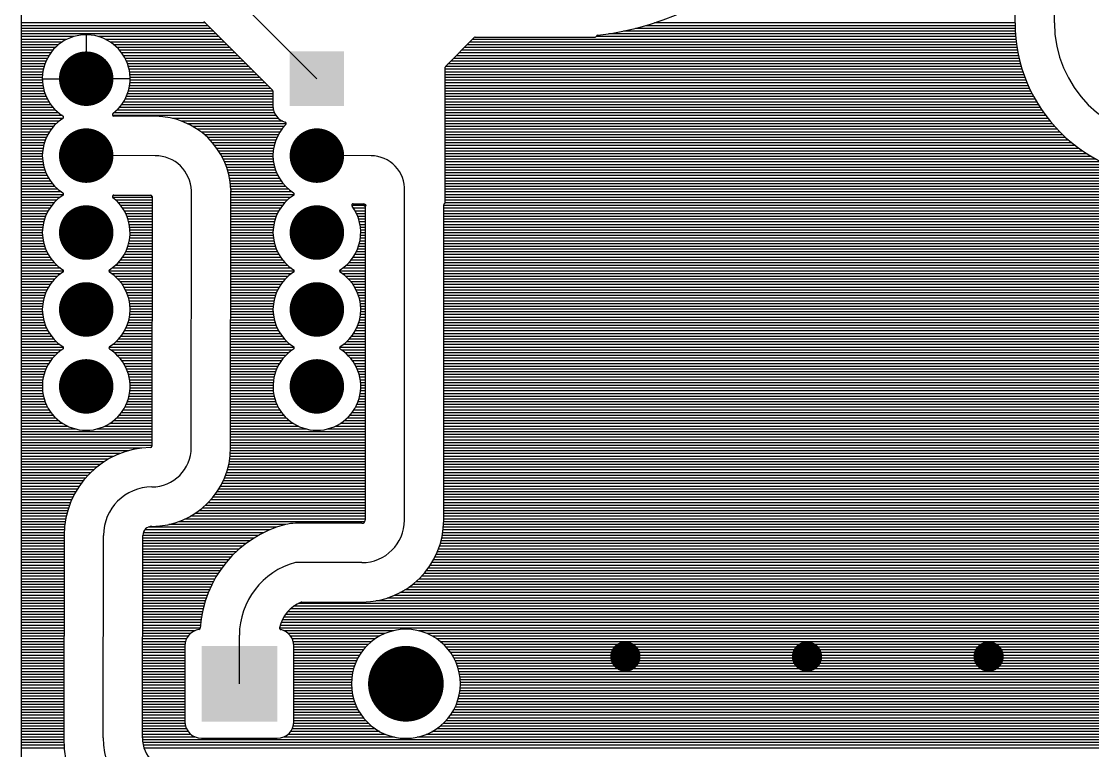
# Model space of a CAD drawing. Extents: x 295 to 953, y 10 to 290.
# Drawn here: x 600.7 to 664.4, y 104.2 to 147.5 of the extents above; entities that cross this region are included whole.
import ezdxf

# ---------------------------------------------------------------- set-up
doc = ezdxf.new("R2010")
doc.units = 0
doc.header["$LTSCALE"] = 5
doc.header["$MEASUREMENT"] = 0
doc.layers.get('0').update_dxf_attribs({"linetype": 'CONTINUOUS', "lineweight": 25})
doc.layers.add('BOTTOM_PHO', color=2, linetype='CONTINUOUS')

msp = doc.modelspace()

# ---------------------------------------------------------------- linework, layer by layer
for points, const_width in [([(605.33, 144.144, -1), (603.71, 144.144, -1)], 1.62), ([(605.33, 139.572, -1), (603.71, 139.572, -1)], 1.62), ([(619.046, 139.572, -1), (617.426, 139.572, -1)], 1.62), ([(605.33, 135, -1), (603.71, 135, -1)], 1.62), ([(619.046, 135, -1), (617.426, 135, -1)], 1.62), ([(621.144, 136.62, -1), (621.054, 136.62, -1)], 0.09), ([(605.33, 130.428, -1), (603.71, 130.428, -1)], 1.62), ([(619.046, 130.428, -1), (617.426, 130.428, -1)], 1.62), ([(605.33, 125.856, -1), (603.71, 125.856, -1)], 1.62), ([(619.046, 125.856, -1), (617.426, 125.856, -1)], 1.62), ([(624.653, 108.18, -1), (622.403, 108.18, -1)], 2.25), ([(637.028, 109.8, -1), (636.128, 109.8, -1)], 0.9), ([(647.828, 109.8, -1), (646.928, 109.8, -1)], 0.9), ([(658.628, 109.8, -1), (657.728, 109.8, -1)], 0.9)]:
    msp.add_lwpolyline(points, format="xyb", close=True, dxfattribs=dict(const_width=const_width))
for points in [[(616.616, 145.764), (616.616, 142.524), (619.856, 145.764), (619.856, 142.524)], [(611.378, 110.43), (611.378, 105.93), (615.878, 110.43), (615.878, 105.93)]]:
    msp.add_solid(points)
at = {"layer": 'BOTTOM_PHO', "color": 7}
for p, q in [((600.668, 95.475), (600.668, 245.4)), ((659.745, 222.48), (659.745, 147.472)), ((662.085, 147.472), (662.085, 222.48)), ((618.236, 144.144), (613.178, 149.202)), ((611.615, 147.455), (600.668, 147.455)), ((611.777, 147.293), (600.668, 147.293)), ((611.939, 147.131), (600.668, 147.131)), ((611.523, 147.547), (615.599, 143.471)), ((659.752, 147.131), (637.179, 147.131)), ((659.747, 147.293), (637.776, 147.293)), ((659.745, 147.455), (638.302, 147.455)), ((612.101, 146.969), (600.668, 146.969)), ((612.263, 146.807), (600.668, 146.807)), ((603.774, 146.645), (600.668, 146.645)), ((604.52, 146.754), (604.52, 145.764)), ((612.425, 146.645), (605.265, 146.645)), ((625.894, 144.889), (627.588, 146.584)), ((627.652, 146.61), (634.778, 146.61)), ((659.782, 146.645), (634.849, 146.645)), ((659.769, 146.807), (635.575, 146.807)), ((659.759, 146.969), (636.474, 146.969)), ((603.362, 146.483), (600.668, 146.483)), ((603.08, 146.321), (600.668, 146.321)), ((602.861, 146.159), (600.668, 146.159)), ((602.682, 145.997), (600.668, 145.997)), ((612.587, 146.483), (605.677, 146.483)), ((612.749, 146.321), (605.959, 146.321)), ((612.911, 146.159), (606.178, 146.159)), ((613.073, 145.997), (606.357, 145.997)), ((659.864, 145.997), (627.002, 145.997)), ((659.839, 146.159), (627.164, 146.159)), ((659.817, 146.321), (627.326, 146.321)), ((659.798, 146.483), (627.488, 146.483)), ((602.532, 145.835), (600.668, 145.835)), ((602.405, 145.673), (600.668, 145.673)), ((602.296, 145.511), (600.668, 145.511)), ((602.205, 145.349), (600.668, 145.349)), ((613.235, 145.835), (606.507, 145.835)), ((613.397, 145.673), (606.635, 145.673)), ((613.559, 145.511), (606.743, 145.511)), ((613.721, 145.349), (606.835, 145.349)), ((659.993, 145.349), (626.354, 145.349)), ((659.956, 145.511), (626.516, 145.511)), ((659.922, 145.673), (626.678, 145.673)), ((659.891, 145.835), (626.84, 145.835)), ((602.127, 145.187), (600.668, 145.187)), ((602.063, 145.025), (600.668, 145.025)), ((602.011, 144.863), (600.668, 144.863)), ((601.97, 144.701), (600.668, 144.701)), ((613.883, 145.187), (606.912, 145.187)), ((614.045, 145.025), (606.976, 145.025)), ((614.207, 144.863), (607.028, 144.863)), ((614.369, 144.701), (607.069, 144.701)), ((625.868, 136.8), (625.868, 144.825)), ((660.171, 144.701), (625.868, 144.701)), ((660.122, 144.863), (625.876, 144.863)), ((660.075, 145.025), (626.03, 145.025)), ((660.032, 145.187), (626.192, 145.187)), ((601.94, 144.539), (600.668, 144.539)), ((601.92, 144.377), (600.668, 144.377)), ((601.911, 144.215), (600.668, 144.215)), ((601.911, 144.053), (600.668, 144.053)), ((601.91, 144.144), (602.9, 144.144)), ((607.13, 144.144), (606.14, 144.144)), ((614.531, 144.539), (607.099, 144.539)), ((614.693, 144.377), (607.119, 144.377)), ((615.017, 144.053), (607.128, 144.053)), ((614.855, 144.215), (607.129, 144.215)), ((660.223, 144.539), (625.868, 144.539)), ((660.279, 144.377), (625.868, 144.377)), ((660.339, 144.215), (625.868, 144.215)), ((660.402, 144.053), (625.868, 144.053)), ((601.922, 143.891), (600.668, 143.891)), ((601.943, 143.729), (600.668, 143.729)), ((601.974, 143.567), (600.668, 143.567)), ((602.016, 143.405), (600.668, 143.405)), ((615.626, 143.405), (607.023, 143.405)), ((615.503, 143.567), (607.065, 143.567)), ((615.341, 143.729), (607.096, 143.729)), ((615.179, 143.891), (607.117, 143.891)), ((615.626, 143.407), (615.626, 142.524)), ((660.468, 143.891), (625.868, 143.891)), ((660.538, 143.729), (625.868, 143.729)), ((660.612, 143.567), (625.868, 143.567)), ((660.689, 143.405), (625.868, 143.405)), ((602.07, 143.243), (600.668, 143.243)), ((602.136, 143.081), (600.668, 143.081)), ((602.215, 142.919), (600.668, 142.919)), ((602.308, 142.757), (600.668, 142.757)), ((615.626, 142.757), (606.731, 142.757)), ((615.626, 142.919), (606.824, 142.919)), ((615.626, 143.081), (606.903, 143.081)), ((615.626, 143.243), (606.969, 143.243)), ((660.771, 143.243), (625.868, 143.243)), ((660.856, 143.081), (625.868, 143.081)), ((660.946, 142.919), (625.868, 142.919)), ((661.04, 142.757), (625.868, 142.757)), ((602.419, 142.595), (600.668, 142.595)), ((602.548, 142.433), (600.668, 142.433)), ((602.701, 142.271), (600.668, 142.271)), ((602.885, 142.109), (600.668, 142.109)), ((615.717, 142.109), (606.154, 142.109)), ((615.658, 142.271), (606.338, 142.271)), ((615.63, 142.433), (606.491, 142.433)), ((615.626, 142.595), (606.62, 142.595)), ((661.138, 142.595), (625.868, 142.595)), ((661.242, 142.433), (625.868, 142.433)), ((661.35, 142.271), (625.868, 142.271)), ((661.463, 142.109), (625.868, 142.109)), ((603.11, 141.947), (600.668, 141.947)), ((603.136, 141.785), (600.668, 141.785)), ((602.906, 141.623), (600.668, 141.623)), ((602.719, 141.461), (600.668, 141.461)), ((615.811, 141.947), (606.088, 141.947)), ((608.618, 141.907), (606.161, 141.91)), ((608.618, 141.907), (608.618, 141.907)), ((615.956, 141.785), (609.656, 141.785)), ((616.204, 141.623), (610.189, 141.623)), ((616.415, 141.461), (610.569, 141.461)), ((661.581, 141.947), (625.868, 141.947)), ((661.705, 141.785), (625.868, 141.785)), ((661.834, 141.623), (625.868, 141.623)), ((661.97, 141.461), (625.868, 141.461)), ((602.563, 141.299), (600.668, 141.299)), ((602.431, 141.137), (600.668, 141.137)), ((602.319, 140.975), (600.668, 140.975)), ((602.224, 140.813), (600.668, 140.813)), ((616.279, 141.299), (610.875, 141.299)), ((616.147, 141.137), (611.133, 141.137)), ((616.035, 140.975), (611.358, 140.975)), ((615.94, 140.813), (611.557, 140.813)), ((662.112, 141.299), (625.868, 141.299)), ((662.262, 141.137), (625.868, 141.137)), ((662.418, 140.975), (625.868, 140.975)), ((662.583, 140.813), (625.868, 140.813)), ((602.143, 140.651), (600.668, 140.651)), ((602.076, 140.489), (600.668, 140.489)), ((602.021, 140.327), (600.668, 140.327)), ((601.978, 140.165), (600.668, 140.165)), ((615.859, 140.651), (611.735, 140.651)), ((615.792, 140.489), (611.895, 140.489)), ((615.737, 140.327), (612.04, 140.327)), ((615.694, 140.165), (612.172, 140.165)), ((662.756, 140.651), (625.868, 140.651)), ((662.938, 140.489), (625.868, 140.489)), ((663.131, 140.327), (625.868, 140.327)), ((663.334, 140.165), (625.868, 140.165)), ((601.945, 140.003), (600.668, 140.003)), ((601.923, 139.841), (600.668, 139.841)), ((601.912, 139.679), (600.668, 139.679)), ((601.91, 139.517), (600.668, 139.517)), ((608.615, 139.567), (604.52, 139.572)), ((615.661, 140.003), (612.292, 140.003)), ((615.639, 139.841), (612.401, 139.841)), ((615.628, 139.679), (612.5, 139.679)), ((615.626, 139.517), (612.591, 139.517)), ((621.459, 139.56), (618.236, 139.572)), ((663.551, 140.003), (625.868, 140.003)), ((663.781, 139.841), (625.868, 139.841)), ((664.027, 139.679), (625.868, 139.679)), ((664.292, 139.517), (625.868, 139.517)), ((601.919, 139.355), (600.668, 139.355)), ((601.937, 139.193), (600.668, 139.193)), ((601.966, 139.031), (600.668, 139.031)), ((602.006, 138.869), (600.668, 138.869)), ((615.635, 139.355), (612.673, 139.355)), ((615.653, 139.193), (612.747, 139.193)), ((615.682, 139.031), (612.813, 139.031)), ((615.722, 138.869), (612.872, 138.869)), ((664.579, 139.355), (625.868, 139.355)), ((664.892, 139.193), (625.868, 139.193)), ((665.238, 139.031), (625.868, 139.031)), ((665.627, 138.869), (625.868, 138.869)), ((602.057, 138.707), (600.668, 138.707)), ((602.12, 138.545), (600.668, 138.545)), ((602.196, 138.383), (600.668, 138.383)), ((602.286, 138.221), (600.668, 138.221)), ((615.773, 138.707), (612.924, 138.707)), ((615.836, 138.545), (612.97, 138.545)), ((615.912, 138.383), (613.009, 138.383)), ((616.002, 138.221), (613.042, 138.221)), ((666.077, 138.707), (625.868, 138.707)), ((666.623, 138.545), (625.868, 138.545)), ((667.357, 138.383), (625.868, 138.383)), ((723.531, 138.221), (625.868, 138.221)), ((602.393, 138.059), (600.668, 138.059)), ((602.518, 137.897), (600.668, 137.897)), ((602.665, 137.735), (600.668, 137.735)), ((602.841, 137.573), (600.668, 137.573)), ((616.109, 138.059), (613.069, 138.059)), ((616.234, 137.897), (613.09, 137.897)), ((616.381, 137.735), (613.105, 137.735)), ((616.557, 137.573), (613.114, 137.573)), ((724.296, 138.059), (625.868, 138.059)), ((724.762, 137.897), (625.868, 137.897)), ((725.122, 137.735), (625.868, 137.735)), ((725.422, 137.573), (625.868, 137.573)), ((603.055, 137.411), (600.668, 137.411)), ((603.165, 137.249), (600.668, 137.249)), ((602.953, 137.087), (600.668, 137.087)), ((608.435, 137.087), (606.093, 137.087)), ((606.166, 137.23), (608.345, 137.228)), ((608.435, 137.138), (608.429, 122.306)), ((608.435, 137.138), (608.435, 137.138)), ((610.769, 122.223), (610.775, 137.479)), ((613.109, 122.222), (613.115, 137.478)), ((613.114, 137.559), (613.115, 137.479)), ((613.115, 137.478), (613.115, 137.479)), ((613.115, 137.478), (613.115, 137.478)), ((616.771, 137.411), (613.115, 137.411)), ((616.881, 137.249), (613.115, 137.249)), ((616.669, 137.087), (613.115, 137.087)), ((623.438, 117.9), (623.439, 137.472)), ((725.681, 137.411), (625.868, 137.411)), ((725.91, 137.249), (625.868, 137.249)), ((726.114, 137.087), (625.868, 137.087)), ((602.757, 136.925), (600.668, 136.925)), ((602.595, 136.763), (600.668, 136.763)), ((602.459, 136.601), (600.668, 136.601)), ((602.342, 136.439), (600.668, 136.439)), ((608.435, 136.925), (606.282, 136.925)), ((608.435, 136.763), (606.444, 136.763)), ((608.435, 136.601), (606.581, 136.601)), ((608.435, 136.439), (606.697, 136.439)), ((616.473, 136.925), (613.115, 136.925)), ((616.311, 136.763), (613.115, 136.763)), ((616.175, 136.601), (613.115, 136.601)), ((616.058, 136.439), (613.115, 136.439)), ((621.099, 136.601), (620.308, 136.601)), ((620.396, 136.71), (621.009, 136.71)), ((621.099, 136.439), (620.413, 136.439)), ((621.099, 136.62), (621.098, 117.9)), ((625.778, 117.9), (625.779, 136.645)), ((726.62, 136.601), (625.779, 136.601)), ((726.761, 136.439), (625.779, 136.439)), ((726.467, 136.763), (625.86, 136.763)), ((726.299, 136.925), (625.868, 136.925)), ((602.244, 136.277), (600.668, 136.277)), ((602.16, 136.115), (600.668, 136.115)), ((602.09, 135.953), (600.668, 135.953)), ((602.032, 135.791), (600.668, 135.791)), ((608.435, 136.277), (606.796, 136.277)), ((608.435, 136.115), (606.879, 136.115)), ((608.435, 135.953), (606.949, 135.953)), ((608.435, 135.791), (607.007, 135.791)), ((615.96, 136.277), (613.115, 136.277)), ((615.876, 136.115), (613.115, 136.115)), ((615.806, 135.953), (613.115, 135.953)), ((615.748, 135.791), (613.115, 135.791)), ((621.099, 136.277), (620.512, 136.277)), ((621.099, 136.115), (620.595, 136.115)), ((621.099, 135.953), (620.665, 135.953)), ((621.099, 135.791), (620.723, 135.791)), ((726.89, 136.277), (625.779, 136.277)), ((727.009, 136.115), (625.779, 136.115)), ((727.119, 135.953), (625.779, 135.953)), ((727.219, 135.791), (625.779, 135.791)), ((601.987, 135.629), (600.668, 135.629)), ((601.952, 135.467), (600.668, 135.467)), ((601.927, 135.305), (600.668, 135.305)), ((601.913, 135.143), (600.668, 135.143)), ((608.435, 135.629), (607.053, 135.629)), ((608.435, 135.467), (607.087, 135.467)), ((608.434, 135.305), (607.112, 135.305)), ((608.434, 135.143), (607.126, 135.143)), ((615.629, 135.143), (613.114, 135.143)), ((615.703, 135.629), (613.115, 135.629)), ((615.668, 135.467), (613.115, 135.467)), ((615.643, 135.305), (613.115, 135.305)), ((621.099, 135.629), (620.769, 135.629)), ((621.099, 135.467), (620.803, 135.467)), ((621.099, 135.305), (620.828, 135.305)), ((621.099, 135.143), (620.842, 135.143)), ((727.312, 135.629), (625.779, 135.629)), ((727.396, 135.467), (625.779, 135.467)), ((727.474, 135.305), (625.779, 135.305)), ((727.545, 135.143), (625.779, 135.143)), ((601.91, 134.981), (600.668, 134.981)), ((601.916, 134.819), (600.668, 134.819)), ((601.932, 134.657), (600.668, 134.657)), ((601.959, 134.495), (600.668, 134.495)), ((608.434, 134.495), (607.08, 134.495)), ((608.434, 134.657), (607.107, 134.657)), ((608.434, 134.819), (607.123, 134.819)), ((608.434, 134.981), (607.13, 134.981)), ((615.626, 134.981), (613.114, 134.981)), ((615.632, 134.819), (613.114, 134.819)), ((615.648, 134.657), (613.114, 134.657)), ((615.675, 134.495), (613.114, 134.495)), ((621.099, 134.495), (620.796, 134.495)), ((621.099, 134.657), (620.823, 134.657)), ((621.099, 134.819), (620.839, 134.819)), ((621.099, 134.981), (620.846, 134.981)), ((727.609, 134.981), (625.779, 134.981)), ((727.666, 134.819), (625.779, 134.819)), ((727.718, 134.657), (625.779, 134.657)), ((727.764, 134.495), (625.779, 134.495)), ((601.996, 134.333), (600.668, 134.333)), ((602.045, 134.171), (600.668, 134.171)), ((602.105, 134.009), (600.668, 134.009)), ((602.178, 133.847), (600.668, 133.847)), ((608.434, 133.847), (606.861, 133.847)), ((608.434, 134.009), (606.934, 134.009)), ((608.434, 134.171), (606.995, 134.171)), ((608.434, 134.333), (607.043, 134.333)), ((615.712, 134.333), (613.114, 134.333)), ((615.761, 134.171), (613.114, 134.171)), ((615.821, 134.009), (613.114, 134.009)), ((615.894, 133.847), (613.114, 133.847)), ((621.099, 133.847), (620.577, 133.847)), ((621.099, 134.009), (620.65, 134.009)), ((621.099, 134.171), (620.711, 134.171)), ((621.099, 134.333), (620.759, 134.333)), ((727.804, 134.333), (625.779, 134.333)), ((727.838, 134.171), (625.779, 134.171)), ((727.867, 134.009), (625.779, 134.009)), ((727.891, 133.847), (625.779, 133.847)), ((602.265, 133.685), (600.668, 133.685)), ((602.367, 133.523), (600.668, 133.523)), ((602.488, 133.361), (600.668, 133.361)), ((602.63, 133.199), (600.668, 133.199)), ((608.434, 133.199), (606.409, 133.199)), ((608.434, 133.361), (606.551, 133.361)), ((608.434, 133.523), (606.672, 133.523)), ((608.434, 133.685), (606.774, 133.685)), ((615.981, 133.685), (613.114, 133.685)), ((616.083, 133.523), (613.114, 133.523)), ((616.204, 133.361), (613.114, 133.361)), ((616.346, 133.199), (613.114, 133.199)), ((621.099, 133.199), (620.125, 133.199)), ((621.099, 133.361), (620.267, 133.361)), ((621.099, 133.523), (620.388, 133.523)), ((621.099, 133.685), (620.49, 133.685)), ((727.909, 133.685), (625.779, 133.685)), ((727.922, 133.523), (625.779, 133.523)), ((727.93, 133.361), (625.779, 133.361)), ((727.932, 133.199), (625.779, 133.199)), ((602.799, 133.037), (600.668, 133.037)), ((603.004, 132.875), (600.668, 132.875)), ((603.173, 132.713), (600.668, 132.713)), ((603.002, 132.551), (600.668, 132.551)), ((608.433, 132.713), (605.866, 132.713)), ((608.433, 132.875), (606.036, 132.875)), ((608.433, 132.551), (606.037, 132.551)), ((608.433, 133.037), (606.24, 133.037)), ((616.72, 132.875), (613.113, 132.875)), ((616.889, 132.713), (613.113, 132.713)), ((616.718, 132.551), (613.113, 132.551)), ((616.515, 133.037), (613.114, 133.037)), ((621.098, 132.713), (619.582, 132.713)), ((621.098, 132.875), (619.752, 132.875)), ((621.098, 132.551), (619.753, 132.551)), ((621.099, 133.037), (619.956, 133.037)), ((727.932, 132.551), (625.778, 132.551)), ((727.932, 133.037), (625.779, 133.037)), ((727.932, 132.875), (625.779, 132.875)), ((727.932, 132.713), (625.779, 132.713)), ((602.798, 132.389), (600.668, 132.389)), ((602.629, 132.227), (600.668, 132.227)), ((602.487, 132.065), (600.668, 132.065)), ((602.367, 131.903), (600.668, 131.903)), ((608.433, 132.389), (606.241, 132.389)), ((608.433, 132.227), (606.41, 132.227)), ((608.433, 132.065), (606.552, 132.065)), ((608.433, 131.903), (606.673, 131.903)), ((616.514, 132.389), (613.113, 132.389)), ((616.345, 132.227), (613.113, 132.227)), ((616.203, 132.065), (613.113, 132.065)), ((616.083, 131.903), (613.113, 131.903)), ((621.098, 132.389), (619.957, 132.389)), ((621.098, 132.227), (620.126, 132.227)), ((621.098, 132.065), (620.268, 132.065)), ((621.098, 131.903), (620.389, 131.903)), ((727.932, 132.389), (625.778, 132.389)), ((727.932, 132.227), (625.778, 132.227)), ((727.932, 132.065), (625.778, 132.065)), ((727.932, 131.903), (625.778, 131.903)), ((602.264, 131.741), (600.668, 131.741)), ((602.177, 131.579), (600.668, 131.579)), ((602.104, 131.417), (600.668, 131.417)), ((602.044, 131.255), (600.668, 131.255)), ((608.433, 131.741), (606.775, 131.741)), ((608.433, 131.579), (606.862, 131.579)), ((608.433, 131.417), (606.935, 131.417)), ((608.433, 131.255), (606.995, 131.255)), ((615.98, 131.741), (613.113, 131.741)), ((615.893, 131.579), (613.113, 131.579)), ((615.82, 131.417), (613.113, 131.417)), ((615.76, 131.255), (613.113, 131.255)), ((621.098, 131.741), (620.491, 131.741)), ((621.098, 131.579), (620.578, 131.579)), ((621.098, 131.417), (620.651, 131.417)), ((621.098, 131.255), (620.711, 131.255)), ((727.932, 131.741), (625.778, 131.741)), ((727.932, 131.579), (625.778, 131.579)), ((727.932, 131.417), (625.778, 131.417)), ((727.932, 131.255), (625.778, 131.255)), ((601.996, 131.093), (600.668, 131.093)), ((601.959, 130.931), (600.668, 130.931)), ((601.932, 130.769), (600.668, 130.769)), ((601.916, 130.607), (600.668, 130.607)), ((608.433, 131.093), (607.043, 131.093)), ((608.433, 130.931), (607.081, 130.931)), ((608.433, 130.769), (607.107, 130.769)), ((608.432, 130.607), (607.123, 130.607)), ((615.632, 130.607), (613.112, 130.607)), ((615.712, 131.093), (613.113, 131.093)), ((615.675, 130.931), (613.113, 130.931)), ((615.648, 130.769), (613.113, 130.769)), ((621.098, 131.093), (620.759, 131.093)), ((621.098, 130.931), (620.797, 130.931)), ((621.098, 130.769), (620.823, 130.769)), ((621.098, 130.607), (620.839, 130.607)), ((727.932, 131.093), (625.778, 131.093)), ((727.932, 130.931), (625.778, 130.931)), ((727.932, 130.769), (625.778, 130.769)), ((727.932, 130.607), (625.778, 130.607)), ((601.91, 130.445), (600.668, 130.445)), ((601.914, 130.283), (600.668, 130.283)), ((601.928, 130.121), (600.668, 130.121)), ((601.952, 129.959), (600.668, 129.959)), ((608.432, 129.959), (607.087, 129.959)), ((608.432, 130.121), (607.112, 130.121)), ((608.432, 130.283), (607.126, 130.283)), ((608.432, 130.445), (607.13, 130.445)), ((615.626, 130.445), (613.112, 130.445)), ((615.63, 130.283), (613.112, 130.283)), ((615.644, 130.121), (613.112, 130.121)), ((615.668, 129.959), (613.112, 129.959)), ((621.098, 129.959), (620.803, 129.959)), ((621.098, 130.121), (620.828, 130.121)), ((621.098, 130.283), (620.842, 130.283)), ((621.098, 130.445), (620.846, 130.445)), ((727.932, 130.445), (625.778, 130.445)), ((727.932, 130.283), (625.778, 130.283)), ((727.932, 130.121), (625.778, 130.121)), ((727.932, 129.959), (625.778, 129.959)), ((601.987, 129.797), (600.668, 129.797)), ((602.033, 129.635), (600.668, 129.635)), ((602.09, 129.473), (600.668, 129.473)), ((602.16, 129.311), (600.668, 129.311)), ((608.432, 129.311), (606.879, 129.311)), ((608.432, 129.473), (606.949, 129.473)), ((608.432, 129.635), (607.006, 129.635)), ((608.432, 129.797), (607.052, 129.797)), ((615.703, 129.797), (613.112, 129.797)), ((615.749, 129.635), (613.112, 129.635)), ((615.806, 129.473), (613.112, 129.473)), ((615.876, 129.311), (613.112, 129.311)), ((621.098, 129.311), (620.595, 129.311)), ((621.098, 129.473), (620.665, 129.473)), ((621.098, 129.635), (620.722, 129.635)), ((621.098, 129.797), (620.768, 129.797)), ((727.932, 129.797), (625.778, 129.797)), ((727.932, 129.635), (625.778, 129.635)), ((727.932, 129.473), (625.778, 129.473)), ((727.932, 129.311), (625.778, 129.311)), ((602.244, 129.149), (600.668, 129.149)), ((602.343, 128.987), (600.668, 128.987)), ((602.46, 128.825), (600.668, 128.825)), ((602.596, 128.663), (600.668, 128.663)), ((608.432, 128.663), (606.443, 128.663)), ((608.432, 128.825), (606.58, 128.825)), ((608.432, 128.987), (606.696, 128.987)), ((608.432, 129.149), (606.795, 129.149)), ((615.96, 129.149), (613.112, 129.149)), ((616.059, 128.987), (613.112, 128.987)), ((616.176, 128.825), (613.112, 128.825)), ((616.312, 128.663), (613.112, 128.663)), ((621.098, 128.663), (620.159, 128.663)), ((621.098, 128.825), (620.296, 128.825)), ((621.098, 128.987), (620.412, 128.987)), ((621.098, 129.149), (620.511, 129.149)), ((727.932, 129.149), (625.778, 129.149)), ((727.932, 128.987), (625.778, 128.987)), ((727.932, 128.825), (625.778, 128.825)), ((727.932, 128.663), (625.778, 128.663)), ((602.759, 128.501), (600.668, 128.501)), ((602.954, 128.339), (600.668, 128.339)), ((603.166, 128.177), (600.668, 128.177)), ((608.431, 128.177), (605.874, 128.177)), ((608.431, 128.339), (606.085, 128.339)), ((608.432, 128.501), (606.28, 128.501)), ((616.67, 128.339), (613.111, 128.339)), ((616.882, 128.177), (613.111, 128.177)), ((616.475, 128.501), (613.112, 128.501)), ((621.098, 128.177), (619.59, 128.177)), ((621.098, 128.339), (619.801, 128.339)), ((621.098, 128.501), (619.996, 128.501)), ((727.932, 128.501), (625.778, 128.501)), ((727.932, 128.339), (625.778, 128.339)), ((727.932, 128.177), (625.778, 128.177)), ((603.054, 128.015), (600.668, 128.015)), ((602.84, 127.853), (600.668, 127.853)), ((602.664, 127.691), (600.668, 127.691)), ((602.517, 127.529), (600.668, 127.529)), ((608.431, 128.015), (605.986, 128.015)), ((608.431, 127.853), (606.2, 127.853)), ((608.431, 127.691), (606.375, 127.691)), ((608.431, 127.529), (606.523, 127.529)), ((616.77, 128.015), (613.111, 128.015)), ((616.556, 127.853), (613.111, 127.853)), ((616.38, 127.691), (613.111, 127.691)), ((616.233, 127.529), (613.111, 127.529)), ((621.098, 128.015), (619.702, 128.015)), ((621.098, 127.853), (619.916, 127.853)), ((621.098, 127.691), (620.091, 127.691)), ((621.098, 127.529), (620.239, 127.529)), ((727.932, 128.015), (625.778, 128.015)), ((727.932, 127.853), (625.778, 127.853)), ((727.932, 127.691), (625.778, 127.691)), ((727.932, 127.529), (625.778, 127.529)), ((602.392, 127.367), (600.668, 127.367)), ((602.285, 127.205), (600.668, 127.205)), ((602.195, 127.043), (600.668, 127.043)), ((602.119, 126.881), (600.668, 126.881)), ((608.431, 127.367), (606.647, 127.367)), ((608.431, 127.205), (606.754, 127.205)), ((608.431, 127.043), (606.844, 127.043)), ((608.431, 126.881), (606.92, 126.881)), ((616.108, 127.367), (613.111, 127.367)), ((616.001, 127.205), (613.111, 127.205)), ((615.911, 127.043), (613.111, 127.043)), ((615.835, 126.881), (613.111, 126.881)), ((621.098, 127.367), (620.363, 127.367)), ((621.098, 127.205), (620.47, 127.205)), ((621.098, 127.043), (620.56, 127.043)), ((621.098, 126.881), (620.636, 126.881)), ((727.932, 127.367), (625.778, 127.367)), ((727.932, 127.205), (625.778, 127.205)), ((727.932, 127.043), (625.778, 127.043)), ((727.932, 126.881), (625.778, 126.881)), ((602.056, 126.719), (600.668, 126.719)), ((602.006, 126.557), (600.668, 126.557)), ((601.966, 126.395), (600.668, 126.395)), ((601.937, 126.233), (600.668, 126.233)), ((608.431, 126.719), (606.983, 126.719)), ((608.431, 126.557), (607.034, 126.557)), ((608.431, 126.395), (607.073, 126.395)), ((608.431, 126.233), (607.102, 126.233)), ((615.772, 126.719), (613.111, 126.719)), ((615.722, 126.557), (613.111, 126.557)), ((615.682, 126.395), (613.111, 126.395)), ((615.653, 126.233), (613.111, 126.233)), ((621.098, 126.719), (620.699, 126.719)), ((621.098, 126.557), (620.75, 126.557)), ((621.098, 126.395), (620.789, 126.395)), ((621.098, 126.233), (620.818, 126.233)), ((727.932, 126.719), (625.778, 126.719)), ((727.932, 126.557), (625.778, 126.557)), ((727.932, 126.395), (625.778, 126.395)), ((727.932, 126.233), (625.778, 126.233)), ((601.918, 126.071), (600.668, 126.071)), ((601.91, 125.909), (600.668, 125.909)), ((601.912, 125.747), (600.668, 125.747)), ((601.924, 125.585), (600.668, 125.585)), ((608.43, 125.585), (607.115, 125.585)), ((608.43, 126.071), (607.121, 126.071)), ((608.43, 125.747), (607.127, 125.747)), ((608.43, 125.909), (607.129, 125.909)), ((615.634, 126.071), (613.11, 126.071)), ((615.626, 125.909), (613.11, 125.909)), ((615.628, 125.747), (613.11, 125.747)), ((615.64, 125.585), (613.11, 125.585)), ((621.098, 125.585), (620.831, 125.585)), ((621.098, 126.071), (620.837, 126.071)), ((621.098, 125.747), (620.843, 125.747)), ((621.098, 125.909), (620.845, 125.909)), ((727.932, 126.071), (625.778, 126.071)), ((727.932, 125.909), (625.778, 125.909)), ((727.932, 125.747), (625.778, 125.747)), ((727.932, 125.585), (625.778, 125.585)), ((601.946, 125.423), (600.668, 125.423)), ((601.978, 125.261), (600.668, 125.261)), ((602.022, 125.099), (600.668, 125.099)), ((602.077, 124.937), (600.668, 124.937)), ((608.43, 124.937), (606.963, 124.937)), ((608.43, 125.099), (607.017, 125.099)), ((608.43, 125.261), (607.061, 125.261)), ((608.43, 125.423), (607.093, 125.423)), ((615.662, 125.423), (613.11, 125.423)), ((615.694, 125.261), (613.11, 125.261)), ((615.738, 125.099), (613.11, 125.099)), ((615.793, 124.937), (613.11, 124.937)), ((621.098, 124.937), (620.679, 124.937)), ((621.098, 125.099), (620.733, 125.099)), ((621.098, 125.261), (620.777, 125.261)), ((621.098, 125.423), (620.809, 125.423)), ((727.932, 125.423), (625.778, 125.423)), ((727.932, 125.261), (625.778, 125.261)), ((727.932, 125.099), (625.778, 125.099)), ((727.932, 124.937), (625.778, 124.937)), ((602.144, 124.775), (600.668, 124.775)), ((602.224, 124.613), (600.668, 124.613)), ((602.32, 124.451), (600.668, 124.451)), ((602.432, 124.289), (600.668, 124.289)), ((608.43, 124.289), (606.607, 124.289)), ((608.43, 124.451), (606.719, 124.451)), ((608.43, 124.613), (606.815, 124.613)), ((608.43, 124.775), (606.895, 124.775)), ((615.86, 124.775), (613.11, 124.775)), ((615.94, 124.613), (613.11, 124.613)), ((616.036, 124.451), (613.11, 124.451)), ((616.148, 124.289), (613.11, 124.289)), ((621.098, 124.289), (620.323, 124.289)), ((621.098, 124.451), (620.435, 124.451)), ((621.098, 124.613), (620.531, 124.613)), ((621.098, 124.775), (620.611, 124.775)), ((727.932, 124.775), (625.778, 124.775)), ((727.932, 124.613), (625.778, 124.613)), ((727.932, 124.451), (625.778, 124.451)), ((727.932, 124.289), (625.778, 124.289)), ((602.564, 124.127), (600.668, 124.127)), ((602.72, 123.965), (600.668, 123.965)), ((602.907, 123.803), (600.668, 123.803)), ((603.138, 123.641), (600.668, 123.641)), ((608.429, 123.641), (605.901, 123.641)), ((608.429, 123.803), (606.132, 123.803)), ((608.43, 123.965), (606.319, 123.965)), ((608.43, 124.127), (606.475, 124.127)), ((616.854, 123.641), (613.109, 123.641)), ((616.28, 124.127), (613.11, 124.127)), ((616.436, 123.965), (613.11, 123.965)), ((616.623, 123.803), (613.11, 123.803)), ((621.098, 123.641), (619.617, 123.641)), ((621.098, 123.803), (619.848, 123.803)), ((621.098, 123.965), (620.035, 123.965)), ((621.098, 124.127), (620.191, 124.127)), ((727.932, 124.127), (625.778, 124.127)), ((727.932, 123.965), (625.778, 123.965)), ((727.932, 123.803), (625.778, 123.803)), ((727.932, 123.641), (625.778, 123.641)), ((603.441, 123.479), (600.668, 123.479)), ((603.913, 123.317), (600.668, 123.317)), ((608.429, 123.155), (600.668, 123.155)), ((608.429, 122.993), (600.668, 122.993)), ((608.429, 123.317), (605.126, 123.317)), ((608.429, 123.479), (605.598, 123.479)), ((617.157, 123.479), (613.109, 123.479)), ((617.629, 123.317), (613.109, 123.317)), ((621.098, 123.155), (613.109, 123.155)), ((621.098, 122.993), (613.109, 122.993)), ((621.098, 123.317), (618.842, 123.317)), ((621.098, 123.479), (619.314, 123.479)), ((727.932, 123.479), (625.778, 123.479)), ((727.932, 123.317), (625.778, 123.317)), ((727.932, 123.155), (625.778, 123.155)), ((727.932, 122.993), (625.778, 122.993)), ((608.429, 122.831), (600.668, 122.831)), ((608.429, 122.669), (600.668, 122.669)), ((608.429, 122.507), (600.668, 122.507)), ((608.429, 122.345), (600.668, 122.345)), ((621.098, 122.831), (613.109, 122.831)), ((621.098, 122.669), (613.109, 122.669)), ((621.098, 122.507), (613.109, 122.507)), ((621.098, 122.345), (613.109, 122.345)), ((727.932, 122.831), (625.778, 122.831)), ((727.932, 122.669), (625.778, 122.669)), ((727.932, 122.507), (625.778, 122.507)), ((727.932, 122.345), (625.778, 122.345)), ((607.834, 122.183), (600.668, 122.183)), ((607.009, 122.021), (600.668, 122.021)), ((606.525, 121.859), (600.668, 121.859)), ((606.154, 121.697), (600.668, 121.697)), ((621.098, 121.697), (613.079, 121.697)), ((621.098, 121.859), (613.095, 121.859)), ((621.098, 122.021), (613.104, 122.021)), ((613.109, 122.222), (613.109, 122.222)), ((621.098, 122.183), (613.109, 122.183)), ((727.932, 122.183), (625.778, 122.183)), ((727.932, 122.021), (625.778, 122.021)), ((727.932, 121.859), (625.778, 121.859)), ((727.932, 121.697), (625.778, 121.697)), ((605.846, 121.535), (600.668, 121.535)), ((605.579, 121.373), (600.668, 121.373)), ((605.345, 121.211), (600.668, 121.211)), ((605.135, 121.049), (600.668, 121.049)), ((621.098, 121.049), (612.959, 121.049)), ((621.098, 121.211), (612.998, 121.211)), ((621.098, 121.373), (613.031, 121.373)), ((621.098, 121.535), (613.058, 121.535)), ((727.932, 121.535), (625.778, 121.535)), ((727.932, 121.373), (625.778, 121.373)), ((727.932, 121.211), (625.778, 121.211)), ((727.932, 121.049), (625.778, 121.049)), ((604.945, 120.887), (600.668, 120.887)), ((604.772, 120.725), (600.668, 120.725)), ((604.614, 120.563), (600.668, 120.563)), ((604.468, 120.401), (600.668, 120.401)), ((621.098, 120.401), (612.74, 120.401)), ((621.098, 120.563), (612.805, 120.563)), ((621.098, 120.725), (612.863, 120.725)), ((621.098, 120.887), (612.914, 120.887)), ((727.932, 120.887), (625.778, 120.887)), ((727.932, 120.725), (625.778, 120.725)), ((727.932, 120.563), (625.778, 120.563)), ((727.932, 120.401), (625.778, 120.401)), ((604.335, 120.239), (600.668, 120.239)), ((604.212, 120.077), (600.668, 120.077)), ((604.098, 119.915), (600.668, 119.915)), ((603.993, 119.753), (600.668, 119.753)), ((621.098, 119.753), (612.405, 119.753)), ((621.098, 119.915), (612.501, 119.915)), ((621.098, 120.077), (612.589, 120.077)), ((621.098, 120.239), (612.668, 120.239)), ((727.932, 120.239), (625.778, 120.239)), ((727.932, 120.077), (625.778, 120.077)), ((727.932, 119.915), (625.778, 119.915)), ((727.932, 119.753), (625.778, 119.753)), ((603.897, 119.591), (600.668, 119.591)), ((603.808, 119.429), (600.668, 119.429)), ((603.726, 119.267), (600.668, 119.267)), ((603.651, 119.105), (600.668, 119.105)), ((621.098, 119.105), (611.921, 119.105)), ((621.098, 119.267), (612.059, 119.267)), ((621.098, 119.429), (612.185, 119.429)), ((621.098, 119.591), (612.3, 119.591)), ((727.932, 119.591), (625.778, 119.591)), ((727.932, 119.429), (625.778, 119.429)), ((727.932, 119.267), (625.778, 119.267)), ((727.932, 119.105), (625.778, 119.105)), ((603.583, 118.943), (600.668, 118.943)), ((603.521, 118.781), (600.668, 118.781)), ((603.466, 118.619), (600.668, 118.619)), ((621.098, 118.619), (611.418, 118.619)), ((621.098, 118.781), (611.603, 118.781)), ((621.098, 118.943), (611.77, 118.943)), ((727.932, 118.943), (625.778, 118.943)), ((727.932, 118.781), (625.778, 118.781)), ((727.932, 118.619), (625.778, 118.619)), ((603.416, 118.457), (600.668, 118.457)), ((603.371, 118.295), (600.668, 118.295)), ((603.333, 118.133), (600.668, 118.133)), ((603.299, 117.971), (600.668, 117.971)), ((621.098, 117.971), (610.393, 117.971)), ((621.098, 118.133), (610.711, 118.133)), ((621.098, 118.295), (610.979, 118.295)), ((621.098, 118.457), (611.212, 118.457)), ((621.098, 117.9), (621.098, 117.9)), ((727.932, 118.457), (625.778, 118.457)), ((727.932, 118.295), (625.778, 118.295)), ((727.932, 118.133), (625.778, 118.133)), ((727.932, 117.971), (625.778, 117.971)), ((603.272, 117.809), (600.668, 117.809)), ((603.249, 117.647), (600.668, 117.647)), ((603.231, 117.485), (600.668, 117.485)), ((603.219, 117.323), (600.668, 117.323)), ((615.429, 117.323), (607.996, 117.323)), ((615.847, 117.485), (608.194, 117.485)), ((616.379, 117.647), (609.435, 117.647)), ((621.073, 117.809), (609.998, 117.809)), ((620.918, 117.72), (616.958, 117.72)), ((727.932, 117.323), (625.743, 117.323)), ((727.932, 117.485), (625.76, 117.485)), ((727.932, 117.647), (625.771, 117.647)), ((727.932, 117.809), (625.777, 117.809)), ((603.211, 117.161), (600.668, 117.161)), ((603.209, 116.999), (600.668, 116.999)), ((603.208, 116.837), (600.668, 116.837)), ((603.208, 116.675), (600.668, 116.675)), ((603.209, 117.006), (603.182, 104.976)), ((603.209, 117.006), (603.209, 117.006)), ((605.522, 104.971), (605.549, 117.003)), ((607.862, 104.969), (607.889, 116.998)), ((614.495, 116.837), (607.888, 116.837)), ((614.247, 116.675), (607.888, 116.675)), ((607.889, 117.003), (607.889, 116.998)), ((614.769, 116.999), (607.889, 116.999)), ((615.076, 117.161), (607.913, 117.161)), ((727.932, 116.675), (625.621, 116.675)), ((727.932, 116.837), (625.66, 116.837)), ((727.932, 116.999), (625.693, 116.999)), ((727.932, 117.161), (625.721, 117.161)), ((603.208, 116.513), (600.668, 116.513)), ((603.207, 116.351), (600.668, 116.351)), ((603.207, 116.189), (600.668, 116.189)), ((603.207, 116.027), (600.668, 116.027)), ((613.812, 116.351), (607.887, 116.351)), ((613.62, 116.189), (607.887, 116.189)), ((613.44, 116.027), (607.887, 116.027)), ((614.021, 116.513), (607.888, 116.513)), ((727.932, 116.027), (625.402, 116.027)), ((727.932, 116.189), (625.467, 116.189)), ((727.932, 116.351), (625.524, 116.351)), ((727.932, 116.513), (625.576, 116.513)), ((603.206, 115.865), (600.668, 115.865)), ((603.206, 115.703), (600.668, 115.703)), ((603.206, 115.541), (600.668, 115.541)), ((603.205, 115.379), (600.668, 115.379)), ((612.834, 115.379), (607.885, 115.379)), ((613.273, 115.865), (607.886, 115.865)), ((613.117, 115.703), (607.886, 115.703)), ((612.971, 115.541), (607.886, 115.541)), ((620.918, 115.38), (616.958, 115.38)), ((727.932, 115.379), (625.073, 115.379)), ((727.932, 115.541), (625.167, 115.541)), ((727.932, 115.703), (625.253, 115.703)), ((727.932, 115.865), (625.331, 115.865)), ((603.205, 115.217), (600.668, 115.217)), ((603.204, 115.055), (600.668, 115.055)), ((603.204, 114.893), (600.668, 114.893)), ((603.204, 114.731), (600.668, 114.731)), ((612.47, 114.893), (607.884, 114.893)), ((612.362, 114.731), (607.884, 114.731)), ((612.705, 115.217), (607.885, 115.217)), ((612.583, 115.055), (607.885, 115.055)), ((727.932, 114.731), (624.603, 114.731)), ((727.932, 114.893), (624.736, 114.893)), ((727.932, 115.055), (624.858, 115.055)), ((727.932, 115.217), (624.97, 115.217)), ((603.203, 114.569), (600.668, 114.569)), ((603.203, 114.407), (600.668, 114.407)), ((603.203, 114.245), (600.668, 114.245)), ((603.202, 114.083), (600.668, 114.083)), ((611.996, 114.083), (607.882, 114.083)), ((612.262, 114.569), (607.883, 114.569)), ((612.167, 114.407), (607.883, 114.407)), ((612.079, 114.245), (607.883, 114.245)), ((712.022, 114.083), (623.926, 114.083)), ((712.626, 114.245), (624.121, 114.245)), ((727.932, 114.407), (624.297, 114.407)), ((727.932, 114.569), (624.457, 114.569)), ((603.202, 113.921), (600.668, 113.921)), ((603.202, 113.759), (600.668, 113.759)), ((603.201, 113.597), (600.668, 113.597)), ((603.201, 113.435), (600.668, 113.435)), ((611.778, 113.597), (607.881, 113.597)), ((611.715, 113.435), (607.881, 113.435)), ((611.918, 113.921), (607.882, 113.921)), ((611.846, 113.759), (607.882, 113.759)), ((710.618, 113.435), (622.838, 113.435)), ((710.895, 113.597), (623.177, 113.597)), ((711.21, 113.759), (623.462, 113.759)), ((711.576, 113.921), (623.709, 113.921)), ((603.201, 113.273), (600.668, 113.273)), ((603.2, 113.111), (600.668, 113.111)), ((603.2, 112.949), (600.668, 112.949)), ((603.199, 112.787), (600.668, 112.787)), ((611.604, 113.111), (607.88, 113.111)), ((611.555, 112.949), (607.88, 112.949)), ((611.51, 112.787), (607.88, 112.787)), ((611.657, 113.273), (607.881, 113.273)), ((709.745, 112.787), (616.853, 112.787)), ((709.936, 112.949), (617.118, 112.949)), ((617.335, 113.04), (620.918, 113.04)), ((710.143, 113.111), (621.748, 113.111)), ((710.369, 113.273), (622.406, 113.273)), ((603.199, 112.625), (600.668, 112.625)), ((603.199, 112.463), (600.668, 112.463)), ((603.198, 112.301), (600.668, 112.301)), ((603.198, 112.139), (600.668, 112.139)), ((611.402, 112.301), (607.878, 112.301)), ((611.374, 112.139), (607.878, 112.139)), ((611.47, 112.625), (607.879, 112.625)), ((611.434, 112.463), (607.879, 112.463)), ((709.11, 112.139), (616.262, 112.139)), ((709.252, 112.301), (616.367, 112.301)), ((709.405, 112.463), (616.496, 112.463)), ((709.569, 112.625), (616.654, 112.625)), ((603.198, 111.977), (600.668, 111.977)), ((603.197, 111.815), (600.668, 111.815)), ((603.197, 111.653), (600.668, 111.653)), ((603.197, 111.491), (600.668, 111.491)), ((611.33, 111.815), (607.877, 111.815)), ((611.313, 111.653), (607.877, 111.653)), ((611.301, 111.491), (607.877, 111.491)), ((611.35, 111.977), (607.878, 111.977)), ((708.626, 111.491), (616.013, 111.491)), ((708.735, 111.653), (616.052, 111.653)), ((708.852, 111.815), (616.106, 111.815)), ((708.976, 111.977), (616.176, 111.977)), ((603.196, 111.329), (600.668, 111.329)), ((603.196, 111.167), (600.668, 111.167)), ((603.196, 111.005), (600.668, 111.005)), ((603.195, 110.843), (600.668, 110.843)), ((610.478, 110.843), (607.875, 110.843)), ((610.964, 111.329), (607.876, 111.329)), ((610.717, 111.167), (607.876, 111.167)), ((610.572, 111.005), (607.876, 111.005)), ((613.628, 108.18), (613.628, 111.06)), ((622.767, 111.329), (616.291, 111.329)), ((622.273, 111.167), (616.538, 111.167)), ((621.942, 111.005), (616.683, 111.005)), ((621.683, 110.843), (616.777, 110.843)), ((708.523, 111.329), (624.288, 111.329)), ((708.428, 111.167), (624.782, 111.167)), ((708.338, 111.005), (625.113, 111.005)), ((708.255, 110.843), (625.373, 110.843)), ((603.195, 110.681), (600.668, 110.681)), ((603.194, 110.519), (600.668, 110.519)), ((603.194, 110.357), (600.668, 110.357)), ((603.194, 110.195), (600.668, 110.195)), ((610.388, 110.357), (607.874, 110.357)), ((610.388, 110.195), (607.874, 110.195)), ((610.42, 110.681), (607.875, 110.681)), ((610.392, 110.519), (607.875, 110.519)), ((610.388, 110.43), (610.388, 105.93)), ((621.468, 110.681), (616.835, 110.681)), ((621.286, 110.519), (616.864, 110.519)), ((616.868, 105.93), (616.868, 110.43)), ((621.128, 110.357), (616.868, 110.357)), ((620.991, 110.195), (616.868, 110.195)), ((708.177, 110.681), (625.587, 110.681)), ((708.105, 110.519), (625.769, 110.519)), ((708.038, 110.357), (625.927, 110.357)), ((707.977, 110.195), (626.064, 110.195)), ((603.193, 110.033), (600.668, 110.033)), ((603.193, 109.871), (600.668, 109.871)), ((603.193, 109.709), (600.668, 109.709)), ((610.388, 110.033), (607.873, 110.033)), ((610.388, 109.871), (607.873, 109.871)), ((610.388, 109.709), (607.873, 109.709)), ((620.87, 110.033), (616.868, 110.033)), ((620.764, 109.871), (616.868, 109.871)), ((620.671, 109.709), (616.868, 109.709)), ((707.92, 110.033), (626.185, 110.033)), ((707.868, 109.871), (626.291, 109.871)), ((707.82, 109.709), (626.384, 109.709)), ((603.192, 109.547), (600.668, 109.547)), ((603.192, 109.385), (600.668, 109.385)), ((603.192, 109.223), (600.668, 109.223)), ((603.191, 109.061), (600.668, 109.061)), ((610.388, 109.061), (607.871, 109.061)), ((610.388, 109.547), (607.872, 109.547)), ((610.388, 109.385), (607.872, 109.385)), ((610.388, 109.223), (607.872, 109.223)), ((620.59, 109.547), (616.868, 109.547)), ((620.52, 109.385), (616.868, 109.385)), ((620.46, 109.223), (616.868, 109.223)), ((620.41, 109.061), (616.868, 109.061)), ((707.778, 109.547), (626.465, 109.547)), ((707.74, 109.385), (626.535, 109.385)), ((707.706, 109.223), (626.595, 109.223)), ((707.676, 109.061), (626.645, 109.061)), ((603.191, 108.899), (600.668, 108.899)), ((603.191, 108.737), (600.668, 108.737)), ((603.19, 108.575), (600.668, 108.575)), ((603.19, 108.413), (600.668, 108.413)), ((610.388, 108.575), (607.87, 108.575)), ((610.388, 108.413), (607.87, 108.413)), ((610.388, 108.899), (607.871, 108.899)), ((610.388, 108.737), (607.871, 108.737)), ((620.368, 108.899), (616.868, 108.899)), ((620.336, 108.737), (616.868, 108.737)), ((620.312, 108.575), (616.868, 108.575)), ((620.296, 108.413), (616.868, 108.413)), ((707.651, 108.899), (626.687, 108.899)), ((707.63, 108.737), (626.719, 108.737)), ((707.614, 108.575), (626.743, 108.575)), ((707.601, 108.413), (626.759, 108.413)), ((603.189, 108.251), (600.668, 108.251)), ((603.189, 108.089), (600.668, 108.089)), ((603.189, 107.927), (600.668, 107.927)), ((603.188, 107.765), (600.668, 107.765)), ((610.388, 107.765), (607.868, 107.765)), ((610.388, 108.089), (607.869, 108.089)), ((610.388, 107.927), (607.869, 107.927)), ((610.388, 108.251), (607.87, 108.251)), ((620.288, 108.251), (616.868, 108.251)), ((620.289, 108.089), (616.868, 108.089)), ((620.297, 107.927), (616.868, 107.927)), ((620.314, 107.765), (616.868, 107.765)), ((707.592, 107.765), (626.741, 107.765)), ((707.588, 107.927), (626.758, 107.927)), ((707.588, 108.089), (626.766, 108.089)), ((707.592, 108.251), (626.767, 108.251)), ((603.188, 107.603), (600.668, 107.603)), ((603.188, 107.441), (600.668, 107.441)), ((603.187, 107.279), (600.668, 107.279)), ((603.187, 107.117), (600.668, 107.117)), ((610.388, 107.279), (607.867, 107.279)), ((610.388, 107.117), (607.867, 107.117)), ((610.388, 107.603), (607.868, 107.603)), ((610.388, 107.441), (607.868, 107.441)), ((620.339, 107.603), (616.868, 107.603)), ((620.373, 107.441), (616.868, 107.441)), ((620.415, 107.279), (616.868, 107.279)), ((620.467, 107.117), (616.868, 107.117)), ((707.649, 107.117), (626.588, 107.117)), ((707.628, 107.279), (626.64, 107.279)), ((707.612, 107.441), (626.682, 107.441)), ((707.6, 107.603), (626.716, 107.603)), ((603.187, 106.955), (600.668, 106.955)), ((603.186, 106.793), (600.668, 106.793)), ((603.186, 106.631), (600.668, 106.631)), ((603.186, 106.469), (600.668, 106.469)), ((610.388, 106.793), (607.866, 106.793)), ((610.388, 106.631), (607.866, 106.631)), ((610.388, 106.469), (607.866, 106.469)), ((610.388, 106.955), (607.867, 106.955)), ((620.528, 106.955), (616.868, 106.955)), ((620.599, 106.793), (616.868, 106.793)), ((620.682, 106.631), (616.868, 106.631)), ((620.776, 106.469), (616.868, 106.469)), ((707.774, 106.469), (626.279, 106.469)), ((707.736, 106.631), (626.374, 106.631)), ((707.703, 106.793), (626.456, 106.793)), ((707.674, 106.955), (626.527, 106.955)), ((603.185, 106.307), (600.668, 106.307)), ((603.185, 106.145), (600.668, 106.145)), ((603.184, 105.983), (600.668, 105.983)), ((603.184, 105.821), (600.668, 105.821)), ((610.394, 105.821), (607.864, 105.821)), ((610.388, 106.307), (607.865, 106.307)), ((610.388, 106.145), (607.865, 106.145)), ((610.388, 105.983), (607.865, 105.983)), ((621.306, 105.821), (616.862, 105.821)), ((620.883, 106.307), (616.868, 106.307)), ((621.006, 106.145), (616.868, 106.145)), ((621.146, 105.983), (616.868, 105.983)), ((707.97, 105.821), (625.749, 105.821)), ((707.914, 105.983), (625.909, 105.983)), ((707.863, 106.145), (626.049, 106.145)), ((707.816, 106.307), (626.172, 106.307)), ((603.184, 105.659), (600.668, 105.659)), ((603.183, 105.497), (600.668, 105.497)), ((603.183, 105.335), (600.668, 105.335)), ((603.183, 105.173), (600.668, 105.173)), ((610.487, 105.497), (607.863, 105.497)), ((610.586, 105.335), (607.863, 105.335)), ((610.739, 105.173), (607.863, 105.173)), ((610.425, 105.659), (607.864, 105.659)), ((622.32, 105.173), (616.516, 105.173)), ((621.976, 105.335), (616.669, 105.335)), ((621.711, 105.497), (616.768, 105.497)), ((621.492, 105.659), (616.83, 105.659)), ((708.247, 105.173), (624.735, 105.173)), ((708.17, 105.335), (625.079, 105.335)), ((708.098, 105.497), (625.345, 105.497)), ((708.032, 105.659), (625.563, 105.659)), ((603.182, 105.011), (600.668, 105.011)), ((603.183, 104.849), (600.668, 104.849)), ((603.188, 104.687), (600.668, 104.687)), ((603.197, 104.525), (600.668, 104.525)), ((603.182, 104.971), (603.182, 104.976)), ((611.008, 105.011), (607.862, 105.011)), ((607.862, 104.968), (607.862, 104.969)), ((607.862, 104.969), (607.862, 104.969)), ((708.418, 104.849), (607.866, 104.849)), ((708.513, 104.687), (607.883, 104.687)), ((708.615, 104.525), (607.913, 104.525)), ((611.378, 104.94), (615.878, 104.94)), ((622.851, 105.011), (616.247, 105.011)), ((708.329, 105.011), (624.204, 105.011)), ((603.21, 104.363), (600.668, 104.363)), ((708.723, 104.363), (607.958, 104.363))]:
    msp.add_line(p, q, dxfattribs=at)
for centre, radius, start, end in [((632.978, 163.8), 17.19, 276.53551, 83.38883), ((668.978, 147.472), 9.232, 180, 270), ((668.978, 147.472), 6.892, 180, 270), ((604.52, 144.144), 2.61, 307.43738, 237.8506), ((627.652, 146.52), 0.09, 90.00066, 134.99256), ((634.778, 146.7), 0.09, 270.00539, 337.9096), ((634.944, 146.632), 0.09, 96.53234, 157.90085), ((625.958, 144.825), 0.09, 135.00744, 179.99934), ((615.536, 143.407), 0.09, 0.00066, 44.99256), ((606.161, 142), 0.09, 127.43401, 269.94255), ((616.616, 142.524), 0.99, 180.00012, 254.5655), ((604.52, 139.572), 2.61, 122.14934, 237.85066), ((603.083, 141.858), 0.09, 302.15479, 57.84521), ((608.615, 137.406), 4.501, 1.94197, 89.96549), ((618.236, 139.572), 2.61, 134.94747, 237.85064), ((616.328, 141.483), 0.09, 314.94361, 74.56309), ((608.615, 137.406), 2.161, 1.94206, 89.99999), ((621.459, 137.578), 1.983, 356.95842, 90.00005), ((604.52, 135), 2.61, 122.14934, 237.85066), ((603.083, 137.286), 0.09, 302.15479, 57.84521), ((604.52, 135), 2.61, 302.14932, 52.43221), ((606.166, 137.14), 0.09, 89.93209, 232.43645), ((608.345, 137.138), 0.09, 359.99998, 89.93122), ((618.236, 135), 2.61, 122.14934, 237.85066), ((616.799, 137.286), 0.09, 302.15479, 57.84521), ((618.236, 135), 2.61, 302.1495, 36.86942), ((620.396, 136.62), 0.09, 90.00538, 216.85878), ((621.009, 136.62), 0.09, 360, 90), ((625.869, 136.645), 0.09, 120.44572, 180.00041), ((625.778, 136.8), 0.09, 300.43789, 0.00081), ((604.52, 130.428), 2.61, 122.14934, 237.85066), ((603.083, 132.714), 0.09, 302.15479, 57.84521), ((605.956, 132.714), 0.09, 122.15479, 237.84521), ((604.52, 130.428), 2.61, 302.14934, 57.85066), ((618.236, 130.428), 2.61, 122.14934, 237.85066), ((616.799, 132.714), 0.09, 302.15479, 57.84521), ((619.672, 132.714), 0.09, 122.15479, 237.84521), ((618.236, 130.428), 2.61, 302.14934, 57.85066), ((604.52, 125.856), 2.61, 122.14934, 57.85066), ((603.083, 128.142), 0.09, 302.15479, 57.84521), ((605.956, 128.142), 0.09, 122.15479, 237.84521), ((618.236, 125.856), 2.61, 122.14934, 57.85066), ((616.799, 128.142), 0.09, 302.15479, 57.84521), ((619.672, 128.142), 0.09, 122.15479, 237.84521), ((608.339, 122.306), 0.09, 270.90775, 359.97724), ((608.422, 117.003), 5.214, 90.90275, 179.96726), ((608.422, 122.223), 2.346, 270, 0), ((608.422, 122.223), 4.686, 270.00011, 359.98756), ((608.422, 117.003), 2.874, 90, 180), ((620.918, 117.9), 4.86, 270.0001, 359.99841), ((620.918, 117.9), 0.18, 270, 0), ((620.918, 117.9), 2.52, 270, 0), ((608.422, 117.003), 0.534, 90, 180), ((618.095, 111.06), 6.807, 104.74758, 176.36614), ((616.958, 115.38), 2.34, 89.99996, 104.74749), ((618.095, 111.06), 4.467, 104.74758, 180), ((618.095, 111.06), 2.127, 111.91145, 167.92108), ((617.334, 112.95), 0.09, 89.99326, 111.90532), ((611.211, 111.497), 0.09, 278.84391, 356.36122), ((616.103, 111.486), 0.09, 167.92283, 257.97006), ((611.378, 110.43), 0.99, 98.8491, 179.99994), ((615.878, 110.43), 0.99, 0.00068, 77.96985), ((623.528, 108.18), 3.24, 0, 180), ((623.528, 108.18), 3.24, 0, 180), ((623.528, 108.18), 3.24, 180, 0), ((623.528, 108.18), 3.24, 180, 0), ((611.378, 105.93), 0.99, 180, 270), ((615.878, 105.93), 0.99, 270, 0), ((609.842, 104.971), 6.66, 180.00004, 269.9076), ((609.842, 104.971), 4.32, 180, 270), ((609.842, 104.971), 1.98, 180.06408, 270.00002)]:
    msp.add_arc(centre, radius, start, end, dxfattribs=at)

doc.saveas('drawing.dxf')
